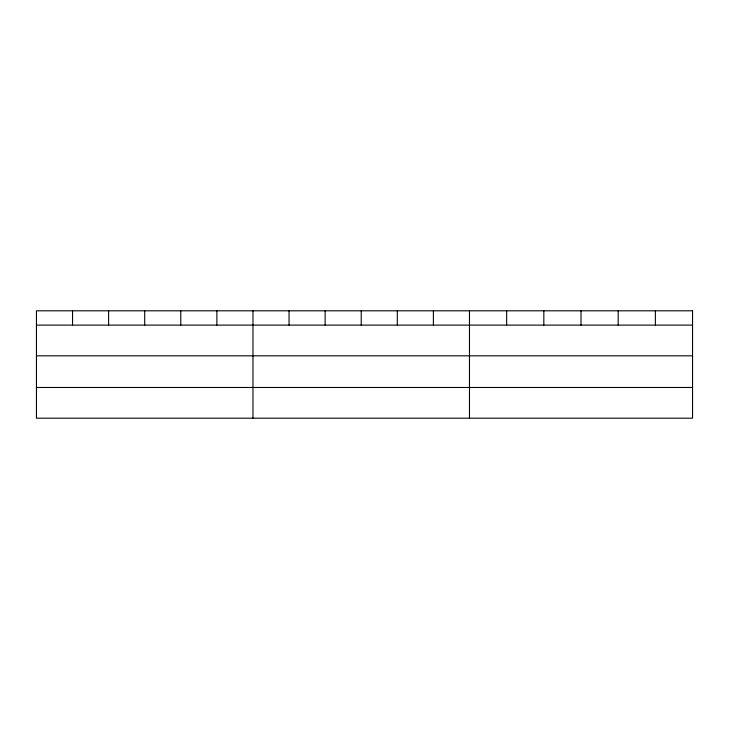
<?xml version="1.0" encoding="UTF-8"?>
<svg xmlns="http://www.w3.org/2000/svg" width="729" height="729" viewBox="0 0 729 729"><rect width="100%" height="100%" fill="white"/><g stroke="black" fill="none" stroke-linecap="round" stroke-linejoin="round"><path stroke-width="1.09" d="M36.45 325.107L692.55 325.107M36.45 355.825L692.55 355.825M36.45 387.473L692.55 387.473M655.371 310.809L655.371 325.107M618.192 310.809L618.192 325.107M581.013 310.809L581.013 325.107M543.834 310.809L543.834 325.107M506.655 310.809L506.655 325.107M469.476 310.809L469.476 418.191M433.391 310.809L433.391 325.107M397.305 310.809L397.305 325.107M361.219 310.809L361.219 325.107M325.134 310.809L325.134 325.107M289.048 310.809L289.048 325.107M252.963 310.809L252.963 418.191M216.877 310.809L216.877 325.107M180.792 310.809L180.792 325.107M144.707 310.809L144.707 325.107M108.621 310.809L108.621 325.107M72.535 310.809L72.535 325.107M692.55 310.809L36.45 310.809L36.45 418.191L692.55 418.191L692.55 310.809"/></g></svg>
